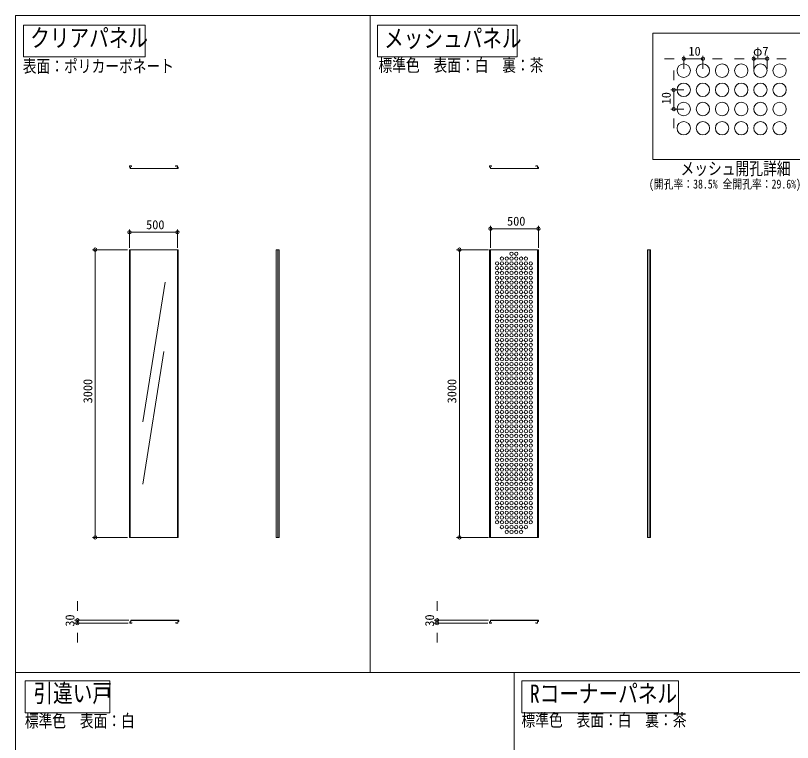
# Model space of a CAD drawing. Units: millimetres, scale not verified. Extents: x -20405 to 20405, y -7243 to 7243.
# Drawn here: x -605 to 7497, y -337 to 7243 of the extents above; entities that cross this region are included whole.
import ezdxf
from ezdxf.enums import TextEntityAlignment as Align

# ---------------------------------------------------------------- set-up
doc = ezdxf.new("R2010")
doc.units = ezdxf.units.MM
doc.header["$LTSCALE"] = 70
doc.header["$PDMODE"] = 32
doc.header["$PDSIZE"] = 35
for name, color, linetype, lineweight in [('0-0_(2m)Rｸﾘｱｺｰﾅｰﾊﾟﾈﾙ', 7, 'Continuous', 9), ('0-4_(2m)ｸﾘｱﾊﾟﾈﾙ', 7, 'Continuous', 9), ('1-2_(3m)ｸﾘｱﾊﾟﾈﾙ', 7, 'Continuous', 9), ('1-5_(3m)ﾒッｼュﾊﾟﾈﾙ', 7, 'Continuous', 9), ('1-D_0', 7, 'Continuous', 9), ('3-4_text', 7, 'Continuous', 9), ('3-7_図面枠', 7, 'Continuous', 9)]:
    doc.layers.add(name, color=color, linetype=linetype, lineweight=lineweight)
doc.styles.add('ＭＳ ゴシック', font='')
doc.styles.get('ＭＳ ゴシック').set_extended_font_data('MS Gothic')

msp = doc.modelspace()

# ---------------------------------------------------------------- linework, layer by layer
at = {"layer": '0-0_(2m)Rｸﾘｱｺｰﾅｰﾊﾟﾈﾙ'}
for p, q in [((-605.23, 7242.75), (-605.23, -7242.75)), ((-520.65, 6810.75), (-520.65, 7143.25)), ((3170.11, 6810.75), (3170.11, 7143.25)), ((6041.83, 5741.85), (6041.83, 7060.01)), ((-506.2, -26.91), (-506.2, 305.58)), ((4675.64, -26.56), (4675.64, 305.94))]:
    msp.add_line(p, q, dxfattribs=at)
at = {"layer": '0-4_(2m)ｸﾘｱﾊﾟﾈﾙ'}
for p, q in [((587.94, 920.79), (587.94, 906.79)), ((595.95, 920.79), (587.94, 920.79)), ((607.94, 906.79), (587.94, 906.79)), ((606.74, 907.99), (589.14, 907.99)), ((593.94, 906.79), (607.94, 906.79)), ((1095.94, 936.79), (595.95, 936.79)), ((595.95, 936.79), (595.95, 920.79)), ((1094.74, 935.59), (597.14, 935.59)), ((606.74, 915.29), (606.74, 907.99)), ((607.94, 915.29), (606.74, 915.29)), ((607.94, 915.29), (607.94, 906.79)), ((1067.94, 915.29), (1067.94, 906.79)), ((1069.14, 915.29), (1067.94, 915.29)), ((1087.94, 906.79), (1067.94, 906.79)), ((1069.14, 915.29), (1069.14, 907.99)), ((1095.94, 922.79), (1087.94, 922.79)), ((1087.94, 922.79), (1087.94, 906.79)), ((1095.94, 936.79), (1095.94, 922.79))]:
    msp.add_line(p, q, dxfattribs=at)
for points in [[(597.14, 935.59), (597.14, 919.59), (589.14, 919.59), (589.14, 907.99)], [(1094.74, 935.59), (1094.74, 923.99), (1086.74, 923.99), (1086.74, 907.99), (1069.14, 907.99)]]:
    msp.add_lwpolyline(points, dxfattribs=at)
at = {"layer": '1-2_(3m)ｸﾘｱﾊﾟﾈﾙ'}
for p, q in [((583.09, 5662.24), (583.09, 5676.24)), ((603.09, 5676.24), (583.09, 5676.24)), ((601.89, 5675.03), (584.29, 5675.03)), ((589.09, 5676.24), (603.09, 5676.24)), ((601.89, 5667.73), (601.89, 5675.03)), ((603.09, 5667.73), (603.09, 5676.24)), ((1083.09, 5676.24), (1063.09, 5676.24)), ((1063.09, 5667.73), (1063.09, 5676.24)), ((1064.29, 5667.73), (1064.29, 5675.03)), ((1083.09, 5660.24), (1083.09, 5676.24)), ((591.09, 5662.24), (583.09, 5662.24)), ((591.09, 5646.23), (591.09, 5662.24)), ((1091.09, 5646.23), (591.09, 5646.23)), ((1089.89, 5647.43), (592.29, 5647.43)), ((603.09, 5667.73), (601.89, 5667.73)), ((1064.29, 5667.73), (1063.09, 5667.73)), ((1091.09, 5660.24), (1083.09, 5660.24)), ((1091.09, 5646.23), (1091.09, 5660.24)), ((591.09, 4801.42), (591.09, 1801.41)), ((1083.09, 4801.42), (1083.09, 1801.41)), ((1091.09, 4801.42), (1091.09, 1801.41)), ((2129.99, 4801.42), (2129.99, 1801.41)), ((953.6, 4464.22), (720.92, 3007.68)), ((942.22, 3741.04), (720.92, 2355.71)), ((1091.09, 1801.41), (583.09, 1801.41))]:
    msp.add_line(p, q, dxfattribs=at)
for points in [[(592.29, 5647.43), (592.29, 5663.43), (584.29, 5663.43), (584.29, 5675.03)], [(1089.89, 5647.43), (1089.89, 5659.03), (1081.89, 5659.03), (1081.89, 5675.03), (1064.29, 5675.03)], [(1091.09, 4801.42), (583.09, 4801.42), (583.09, 1801.41)], [(2113.99, 4801.42), (2143.99, 4801.42), (2143.99, 1801.41)], [(2113.99, 4801.42), (2113.99, 1801.41), (2143.99, 1801.41)]]:
    msp.add_lwpolyline(points, dxfattribs=at)
at = {"layer": '1-5_(3m)ﾒッｼュﾊﾟﾈﾙ'}
for p, q in [((4338.85, 5662.24), (4338.85, 5676.24)), ((4358.84, 5676.24), (4338.85, 5676.24)), ((4357.64, 5675.03), (4340.04, 5675.03)), ((4344.84, 5676.24), (4358.84, 5676.24)), ((4357.64, 5667.73), (4357.64, 5675.03)), ((4358.84, 5667.73), (4358.84, 5676.24)), ((4838.84, 5676.24), (4818.84, 5676.24)), ((4818.84, 5667.73), (4818.84, 5676.24)), ((4820.04, 5667.73), (4820.04, 5675.03)), ((4838.84, 5660.24), (4838.84, 5676.24)), ((4346.84, 5662.24), (4338.85, 5662.24)), ((4346.84, 5646.23), (4346.84, 5662.24)), ((4846.84, 5646.23), (4346.84, 5646.23)), ((4845.65, 5647.43), (4348.04, 5647.43)), ((4358.84, 5667.73), (4357.64, 5667.73)), ((4820.04, 5667.73), (4818.84, 5667.73)), ((4846.84, 5660.24), (4838.84, 5660.24)), ((4846.84, 5646.23), (4846.84, 5660.24)), ((4346.84, 4801.42), (4346.84, 1801.41)), ((4838.84, 4801.42), (4838.84, 1801.41)), ((4846.84, 4801.42), (4846.84, 1801.41)), ((6001.51, 4801.42), (6001.51, 1801.41)), ((4846.84, 1801.41), (4338.85, 1801.41)), ((4338.85, 920.79), (4338.85, 906.79)), ((4346.84, 920.79), (4338.85, 920.79)), ((4358.84, 906.79), (4338.85, 906.79)), ((4357.64, 907.99), (4340.04, 907.99)), ((4344.84, 906.79), (4358.84, 906.79)), ((4846.84, 936.79), (4346.84, 936.79)), ((4346.84, 936.79), (4346.84, 920.79)), ((4845.65, 935.59), (4348.04, 935.59)), ((4357.64, 915.29), (4357.64, 907.99)), ((4358.84, 915.29), (4357.64, 915.29)), ((4358.84, 915.29), (4358.84, 906.79)), ((4818.84, 915.29), (4818.84, 906.79)), ((4820.04, 915.29), (4818.84, 915.29)), ((4838.84, 906.79), (4818.84, 906.79)), ((4820.04, 915.29), (4820.04, 907.99)), ((4846.84, 922.79), (4838.84, 922.79)), ((4838.84, 922.79), (4838.84, 906.79)), ((4846.84, 936.79), (4846.84, 922.79))]:
    msp.add_line(p, q, dxfattribs=at)
for points in [[(4348.04, 5647.43), (4348.04, 5663.43), (4340.04, 5663.43), (4340.04, 5675.03)], [(4845.65, 5647.43), (4845.65, 5659.03), (4837.64, 5659.03), (4837.64, 5675.03), (4820.04, 5675.03)], [(4846.84, 4801.42), (4338.85, 4801.42), (4338.85, 1801.41)], [(5985.51, 4801.42), (6015.51, 4801.42), (6015.51, 1801.41)], [(5985.51, 4801.42), (5985.51, 1801.41), (6015.51, 1801.41)], [(4348.04, 935.59), (4348.04, 919.59), (4340.04, 919.59), (4340.04, 907.99)], [(4845.65, 935.59), (4845.65, 923.99), (4837.64, 923.99), (4837.64, 907.99), (4820.04, 907.99)]]:
    msp.add_lwpolyline(points, dxfattribs=at)
for centre in [(4466.66, 4708.84), (4516.67, 4708.84), (4566.67, 4758.83), (4566.67, 4708.84), (4616.67, 4758.83), (4616.67, 4708.84), (4666.67, 4708.84), (4716.66, 4708.84), (4416.66, 4658.84), (4416.66, 4608.84), (4466.66, 4658.84), (4466.66, 4608.84), (4516.67, 4658.84), (4516.67, 4608.84), (4566.67, 4658.84), (4566.67, 4608.84), (4616.67, 4658.84), (4616.67, 4608.84), (4666.67, 4658.84), (4666.67, 4608.84), (4716.66, 4658.84), (4716.66, 4608.84), (4766.66, 4658.84), (4766.66, 4608.84), (4416.66, 4558.83), (4466.66, 4558.83), (4516.67, 4558.83), (4566.67, 4558.83), (4616.67, 4558.83), (4666.67, 4558.83), (4716.66, 4558.83), (4766.66, 4558.83), (4416.66, 4508.83), (4416.66, 4458.83), (4466.66, 4508.83), (4466.66, 4458.83), (4516.67, 4508.83), (4516.67, 4458.83), (4566.67, 4508.83), (4566.67, 4458.83), (4616.67, 4508.83), (4616.67, 4458.83), (4666.67, 4508.83), (4666.67, 4458.83), (4716.66, 4508.83), (4716.66, 4458.83), (4766.66, 4508.83), (4766.66, 4458.83), (4416.66, 4408.83), (4416.66, 4358.84), (4466.66, 4408.83), (4466.66, 4358.84), (4516.67, 4408.83), (4516.67, 4358.84), (4566.67, 4408.83), (4566.67, 4358.84), (4616.67, 4408.83), (4616.67, 4358.84), (4666.67, 4408.83), (4666.67, 4358.84), (4716.66, 4408.83), (4716.66, 4358.84), (4766.66, 4408.83), (4766.66, 4358.84), (4416.66, 4308.84), (4466.66, 4308.84), (4516.67, 4308.84), (4566.67, 4308.84), (4616.67, 4308.84), (4666.67, 4308.84), (4716.66, 4308.84), (4766.66, 4308.84), (4416.66, 4258.84), (4416.66, 4208.83), (4466.66, 4258.84), (4466.66, 4208.83), (4516.67, 4258.84), (4516.67, 4208.83), (4566.67, 4258.84), (4566.67, 4208.83), (4616.67, 4258.84), (4616.67, 4208.83), (4666.67, 4258.84), (4666.67, 4208.83), (4716.66, 4258.84), (4716.66, 4208.83), (4766.66, 4258.84), (4766.66, 4208.83), (4416.66, 4158.83), (4466.66, 4158.83), (4516.67, 4158.83), (4566.67, 4158.83), (4616.67, 4158.83), (4666.67, 4158.83), (4716.66, 4158.83), (4766.66, 4158.83), (4416.66, 4108.83), (4416.66, 4058.83), (4466.66, 4108.83), (4466.66, 4058.83), (4516.67, 4108.83), (4516.67, 4058.83), (4566.67, 4108.83), (4566.67, 4058.83), (4616.67, 4108.83), (4616.67, 4058.83), (4666.67, 4108.83), (4666.67, 4058.83), (4716.66, 4108.83), (4716.66, 4058.83), (4766.66, 4108.83), (4766.66, 4058.83), (4416.66, 4008.84), (4416.66, 3958.84), (4466.66, 4008.84), (4466.66, 3958.84), (4516.67, 4008.84), (4516.67, 3958.84), (4566.67, 4008.84), (4566.67, 3958.84), (4616.67, 4008.84), (4616.67, 3958.84), (4666.67, 4008.84), (4666.67, 3958.84), (4716.66, 4008.84), (4716.66, 3958.84), (4766.66, 4008.84), (4766.66, 3958.84), (4416.66, 3908.84), (4466.66, 3908.84), (4516.67, 3908.84), (4566.67, 3908.84), (4616.67, 3908.84), (4666.67, 3908.84), (4716.66, 3908.84), (4766.66, 3908.84), (4416.66, 3858.83), (4416.66, 3808.83), (4466.66, 3858.83), (4466.66, 3808.83), (4516.67, 3858.83), (4516.67, 3808.83), (4566.67, 3858.83), (4566.67, 3808.83), (4616.67, 3858.83), (4616.67, 3808.83), (4666.67, 3858.83), (4666.67, 3808.83), (4716.66, 3858.83), (4716.66, 3808.83), (4766.66, 3858.83), (4766.66, 3808.83), (4416.66, 3758.83), (4466.66, 3758.83), (4516.67, 3758.83), (4566.67, 3758.83), (4616.67, 3758.83), (4666.67, 3758.83), (4716.66, 3758.83), (4766.66, 3758.83), (4416.66, 3708.83), (4416.66, 3658.84), (4466.66, 3708.83), (4466.66, 3658.84), (4516.67, 3708.83), (4516.67, 3658.84), (4566.67, 3708.83), (4566.67, 3658.84), (4616.67, 3708.83), (4616.67, 3658.84), (4666.67, 3708.83), (4666.67, 3658.84), (4716.66, 3708.83), (4716.66, 3658.84), (4766.66, 3708.83), (4766.66, 3658.84), (4416.66, 3608.84), (4416.66, 3558.84), (4466.66, 3608.84), (4466.66, 3558.84), (4516.67, 3608.84), (4516.67, 3558.84), (4566.67, 3608.84), (4566.67, 3558.84), (4616.67, 3608.84), (4616.67, 3558.84), (4666.67, 3608.84), (4666.67, 3558.84), (4716.66, 3608.84), (4716.66, 3558.84), (4766.66, 3608.84), (4766.66, 3558.84), (4416.66, 3508.83), (4466.66, 3508.83), (4516.67, 3508.83), (4566.67, 3508.83), (4616.67, 3508.83), (4666.67, 3508.83), (4716.66, 3508.83), (4766.66, 3508.83), (4416.66, 3458.83), (4416.66, 3408.83), (4466.66, 3458.83), (4466.66, 3408.83), (4516.67, 3458.83), (4516.67, 3408.83), (4566.67, 3458.83), (4566.67, 3408.83), (4616.67, 3458.83), (4616.67, 3408.83), (4666.67, 3458.83), (4666.67, 3408.83), (4716.66, 3458.83), (4716.66, 3408.83), (4766.66, 3458.83), (4766.66, 3408.83), (4416.66, 3358.83), (4416.66, 3308.84), (4466.66, 3358.83), (4466.66, 3308.84), (4516.67, 3358.83), (4516.67, 3308.84), (4566.67, 3358.83), (4566.67, 3308.84), (4616.67, 3358.83), (4616.67, 3308.84), (4666.67, 3358.83), (4666.67, 3308.84), (4716.66, 3358.83), (4716.66, 3308.84), (4766.66, 3358.83), (4766.66, 3308.84), (4416.66, 3258.84), (4466.66, 3258.84), (4516.67, 3258.84), (4566.67, 3258.84), (4616.67, 3258.84), (4666.67, 3258.84), (4716.66, 3258.84), (4766.66, 3258.84), (4416.66, 3208.84), (4416.66, 3158.83), (4466.66, 3208.84), (4466.66, 3158.83), (4516.67, 3208.84), (4516.67, 3158.83), (4566.67, 3208.84), (4566.67, 3158.83), (4616.67, 3208.84), (4616.67, 3158.83), (4666.67, 3208.84), (4666.67, 3158.83), (4716.66, 3208.84), (4716.66, 3158.83), (4766.66, 3208.84), (4766.66, 3158.83), (4416.66, 3108.83), (4466.66, 3108.83), (4516.67, 3108.83), (4566.67, 3108.83), (4616.67, 3108.83), (4666.67, 3108.83), (4716.66, 3108.83), (4766.66, 3108.83), (4416.66, 3058.83), (4416.66, 3008.83), (4466.66, 3058.83), (4466.66, 3008.83), (4516.67, 3058.83), (4516.67, 3008.83), (4566.67, 3058.83), (4566.67, 3008.83), (4616.67, 3058.83), (4616.67, 3008.83), (4666.67, 3058.83), (4666.67, 3008.83), (4716.66, 3058.83), (4716.66, 3008.83), (4766.66, 3058.83), (4766.66, 3008.83), (4416.66, 2958.84), (4416.66, 2908.84), (4466.66, 2958.84), (4466.66, 2908.84), (4516.67, 2958.84), (4516.67, 2908.84), (4566.67, 2958.84), (4566.67, 2908.84), (4616.67, 2958.84), (4616.67, 2908.84), (4666.67, 2958.84), (4666.67, 2908.84), (4716.66, 2958.84), (4716.66, 2908.84), (4766.66, 2958.84), (4766.66, 2908.84), (4416.66, 2858.84), (4466.66, 2858.84), (4516.67, 2858.84), (4566.67, 2858.84), (4616.67, 2858.84), (4666.67, 2858.84), (4716.66, 2858.84), (4766.66, 2858.84), (4416.66, 2808.83), (4416.66, 2758.83), (4466.66, 2808.83), (4466.66, 2758.83), (4516.67, 2808.83), (4516.67, 2758.83), (4566.67, 2808.83), (4566.67, 2758.83), (4616.67, 2808.83), (4616.67, 2758.83), (4666.67, 2808.83), (4666.67, 2758.83), (4716.66, 2808.83), (4716.66, 2758.83), (4766.66, 2808.83), (4766.66, 2758.83), (4416.66, 2708.83), (4416.66, 2658.83), (4466.66, 2708.83), (4466.66, 2658.83), (4516.67, 2708.83), (4516.67, 2658.83), (4566.67, 2708.83), (4566.67, 2658.83), (4616.67, 2708.83), (4616.67, 2658.83), (4666.67, 2708.83), (4666.67, 2658.83), (4716.66, 2708.83), (4716.66, 2658.83), (4766.66, 2708.83), (4766.66, 2658.83), (4416.66, 2608.84), (4466.66, 2608.84), (4516.67, 2608.84), (4566.67, 2608.84), (4616.67, 2608.84), (4666.67, 2608.84), (4716.66, 2608.84), (4766.66, 2608.84), (4416.66, 2558.84), (4416.66, 2508.84), (4466.66, 2558.84), (4466.66, 2508.84), (4516.67, 2558.84), (4516.67, 2508.84), (4566.67, 2558.84), (4566.67, 2508.84), (4616.67, 2558.84), (4616.67, 2508.84), (4666.67, 2558.84), (4666.67, 2508.84), (4716.66, 2558.84), (4716.66, 2508.84), (4766.66, 2558.84), (4766.66, 2508.84), (4416.66, 2458.83), (4466.66, 2458.83), (4516.67, 2458.83), (4566.67, 2458.83), (4616.67, 2458.83), (4666.67, 2458.83), (4716.66, 2458.83), (4766.66, 2458.83), (4416.66, 2408.83), (4416.66, 2358.83), (4466.66, 2408.83), (4466.66, 2358.83), (4516.67, 2408.83), (4516.67, 2358.83), (4566.67, 2408.83), (4566.67, 2358.83), (4616.67, 2408.83), (4616.67, 2358.83), (4666.67, 2408.83), (4666.67, 2358.83), (4716.66, 2408.83), (4716.66, 2358.83), (4766.66, 2408.83), (4766.66, 2358.83), (4416.66, 2308.83), (4416.66, 2258.84), (4466.66, 2308.83), (4466.66, 2258.84), (4516.67, 2308.83), (4516.67, 2258.84), (4566.67, 2308.83), (4566.67, 2258.84), (4616.67, 2308.83), (4616.67, 2258.84), (4666.67, 2308.83), (4666.67, 2258.84), (4716.66, 2308.83), (4716.66, 2258.84), (4766.66, 2308.83), (4766.66, 2258.84), (4416.66, 2208.84), (4466.66, 2208.84), (4516.67, 2208.84), (4566.67, 2208.84), (4616.67, 2208.84), (4666.67, 2208.84), (4716.66, 2208.84), (4766.66, 2208.84), (4416.66, 2158.84), (4416.66, 2108.83), (4466.66, 2158.84), (4466.66, 2108.83), (4516.67, 2158.84), (4516.67, 2108.83), (4566.67, 2158.84), (4566.67, 2108.83), (4616.67, 2158.84), (4616.67, 2108.83), (4666.67, 2158.84), (4666.67, 2108.83), (4716.66, 2158.84), (4716.66, 2108.83), (4766.66, 2158.84), (4766.66, 2108.83), (4416.66, 2058.83), (4416.66, 2008.83), (4466.66, 2058.83), (4466.66, 2008.83), (4516.67, 2058.83), (4516.67, 2008.83), (4566.67, 2058.83), (4566.67, 2008.83), (4616.67, 2058.83), (4616.67, 2008.83), (4666.67, 2058.83), (4666.67, 2008.83), (4716.66, 2058.83), (4716.66, 2008.83), (4766.66, 2058.83), (4766.66, 2008.83), (4416.66, 1958.83), (4466.66, 1958.83), (4516.67, 1958.83), (4566.67, 1958.83), (4616.67, 1958.83), (4666.67, 1958.83), (4716.66, 1958.83), (4766.66, 1958.83), (4466.66, 1908.84), (4516.67, 1908.84), (4516.67, 1858.84), (4566.67, 1908.84), (4566.67, 1858.84), (4616.67, 1908.84), (4616.67, 1858.84), (4666.67, 1908.84), (4666.67, 1858.84), (4716.66, 1908.84)]:
    msp.add_circle(centre, 17.5, dxfattribs=at)
at = {"layer": '1-D_0'}
for p, q in [((6362.56, 6688.11), (6362.56, 6822.58)), ((6562.56, 6688.11), (6562.56, 6822.58)), ((7092.56, 6688.11), (7092.56, 6822.58)), ((7232.56, 6688.11), (7232.56, 6822.58)), ((6262.56, 6792.58), (6162.56, 6792.58)), ((6662.56, 6792.58), (6762.56, 6792.58)), ((6992.56, 6792.58), (6892.56, 6792.58)), ((7332.56, 6792.58), (7432.56, 6792.58)), ((6258.1, 6568.11), (6258.1, 6668.12)), ((6362.56, 6468.11), (6228.1, 6468.11)), ((6362.56, 6268.11), (6228.1, 6268.11)), ((6258.1, 6168.11), (6258.1, 6068.11)), ((4346.84, 4821.42), (4346.84, 5050.35)), ((4846.84, 4821.42), (4846.84, 5050.35)), ((583.09, 4821.42), (583.09, 5013.2)), ((1083.09, 4983.2), (583.09, 4983.2)), ((683.09, 4983.2), (983.09, 4983.2)), ((1083.09, 4821.42), (1083.09, 5013.2)), ((4846.84, 5020.35), (4346.84, 5020.35)), ((4446.84, 5020.35), (4746.84, 5020.35)), ((563.09, 4801.42), (196.58, 4801.42)), ((226.58, 4801.42), (226.58, 1801.41)), ((4326.84, 4801.42), (3992.93, 4801.42)), ((4022.93, 4801.42), (4022.93, 1801.41)), ((226.58, 1901.42), (226.58, 4701.42)), ((4022.93, 1901.42), (4022.93, 4701.42)), ((563.09, 1801.41), (196.58, 1801.41)), ((4326.84, 1801.41), (3992.93, 1801.41)), ((39.79, 1036.79), (39.79, 1136.79)), ((3790.69, 1036.79), (3790.69, 1136.79)), ((575.94, 936.79), (9.79, 936.79)), ((567.95, 906.79), (9.79, 906.79)), ((4326.84, 936.79), (3760.69, 936.79)), ((4318.84, 906.79), (3760.69, 906.79)), ((39.79, 806.79), (39.79, 706.79)), ((3790.69, 806.79), (3790.69, 706.79))]:
    msp.add_line(p, q, dxfattribs=at)
for points in [[(6362.56, 6792.58), (6562.56, 6792.58), (6362.56, 6792.58)], [(7092.56, 6792.58), (7232.56, 6792.58), (7092.56, 6792.58)], [(6258.1, 6268.11), (6258.1, 6468.11), (6258.1, 6268.11)], [(39.79, 906.79), (39.79, 936.79), (39.79, 906.79)], [(3790.69, 906.79), (3790.69, 936.79), (3790.69, 906.79)]]:
    msp.add_lwpolyline(points, dxfattribs=at)
for p in [(6362.56, 6792.58), (6562.56, 6792.58), (7092.56, 6792.58), (7232.56, 6792.58), (6258.1, 6468.11), (6258.1, 6268.11), (4346.84, 5020.35), (4846.84, 5020.35), (583.09, 4983.2), (1083.09, 4983.2), (226.58, 4801.42), (4022.93, 4801.42), (226.58, 1801.41), (4022.93, 1801.41), (39.79, 936.79), (39.79, 906.79), (3790.69, 936.79), (3790.69, 906.79)]:
    msp.add_point(p, dxfattribs=at)
at = {"layer": '3-4_text'}
for points in [[(-520.65, 7143.25), (747.85, 7143.25), (747.85, 6810.75), (-520.65, 6810.75)], [(3170.11, 7143.25), (4625.43, 7143.25), (4625.43, 6810.75), (3170.11, 6810.75)], [(-506.2, 305.58), (378.62, 305.58), (378.62, -26.91), (-506.2, -26.91)], [(4675.64, 305.94), (6309.61, 305.58), (6309.61, -26.56), (4675.64, -26.56)]]:
    msp.add_lwpolyline(points, dxfattribs=at)
at = {"layer": '3-7_図面枠'}
for p, q in [((3091.93, 391.5), (3091.93, 7242.75)), ((-605.23, 391.5), (20405.27, 391.5)), ((4592.99, 391.5), (4592.99, -6459.75))]:
    msp.add_line(p, q, dxfattribs=at)
for points in [[(-605.23, -7242.75), (20405.27, -7242.75), (20405.27, 7242.75), (-605.23, 7242.75)], [(-605.23, 7242.75), (-605.23, -6459.75), (20405.27, -6459.75)], [(6041.83, 7060.01), (7612.84, 7060.01), (7612.84, 5741.85), (6041.83, 5741.85)]]:
    msp.add_lwpolyline(points, dxfattribs=at)
for centre in [(6362.56, 6668.12), (6562.56, 6668.12), (6762.56, 6668.12), (6962.56, 6668.12), (7162.56, 6668.12), (7362.56, 6668.12), (6362.56, 6468.11), (6562.56, 6468.11), (6762.56, 6468.11), (6962.56, 6468.11), (7162.56, 6468.11), (7362.56, 6468.11), (6362.56, 6268.11), (6562.56, 6268.11), (6762.56, 6268.11), (6962.56, 6268.11), (7162.56, 6268.11), (7362.56, 6268.11), (6362.56, 6068.11), (6562.56, 6068.11), (6762.56, 6068.11), (6962.56, 6068.11), (7162.56, 6068.11), (7362.56, 6068.11)]:
    msp.add_circle(centre, 70, dxfattribs=at)

# ---------------------------------------------------------------- texts
at = {"layer": '1-D_0', "color": 2, "style": 'ＭＳ ゴシック'}
for s, p in [('10', (6411.36, 6795.78)), ('φ7', (7085.76, 6795.78)), ('500', (756.29, 4986.39)), ('500', (4520.04, 5023.55))]:
    msp.add_text(s, height=93.84, dxfattribs=at).set_placement(p, align=Align.BOTTOM_LEFT)
for s, p in [('10', (6254.89, 6316.91)), ('3000', (223.38, 3199.02)), ('3000', (4019.74, 3199.02)), ('30', (36.59, 870.59)), ('30', (3787.49, 870.59))]:
    msp.add_text(s, height=93.84, rotation=90, dxfattribs=at).set_placement(p, align=Align.BOTTOM_LEFT)
at = {"layer": '3-4_text', "style": 'ＭＳ ゴシック', "width": 0.8}
for s, height, p in [('クリアパネル', 187.7, (-452.47, 6860.38)), ('メッシュパネル', 187.7, (3238.21, 6854.57)), ('標準色\u3000表面：白\u3000裏：茶', 131.4, (3179.53, 6619.13)), ('表面：ポリカーボネート', 131.4, (-530.07, 6609.78)), ('メッシュ開孔詳細', 131.4, (6329.31, 5542.05)), ('(開孔率：38.5% 全開孔率：29.6%)', 93.84, (5999.83, 5410.9)), ('引違い戸', 187.7, (-418.48, 26.54)), ('Rコーナーパネル', 187.7, (4757.74, 23.07)), ('標準色\u3000表面：白', 131.4, (-508.47, -216.94)), ('標準色\u3000表面：白\u3000裏：茶', 131.4, (4670.54, -208.6))]:
    msp.add_text(s, height=height, dxfattribs=at).set_placement(p, align=Align.BOTTOM_LEFT)

doc.saveas('drawing.dxf')
